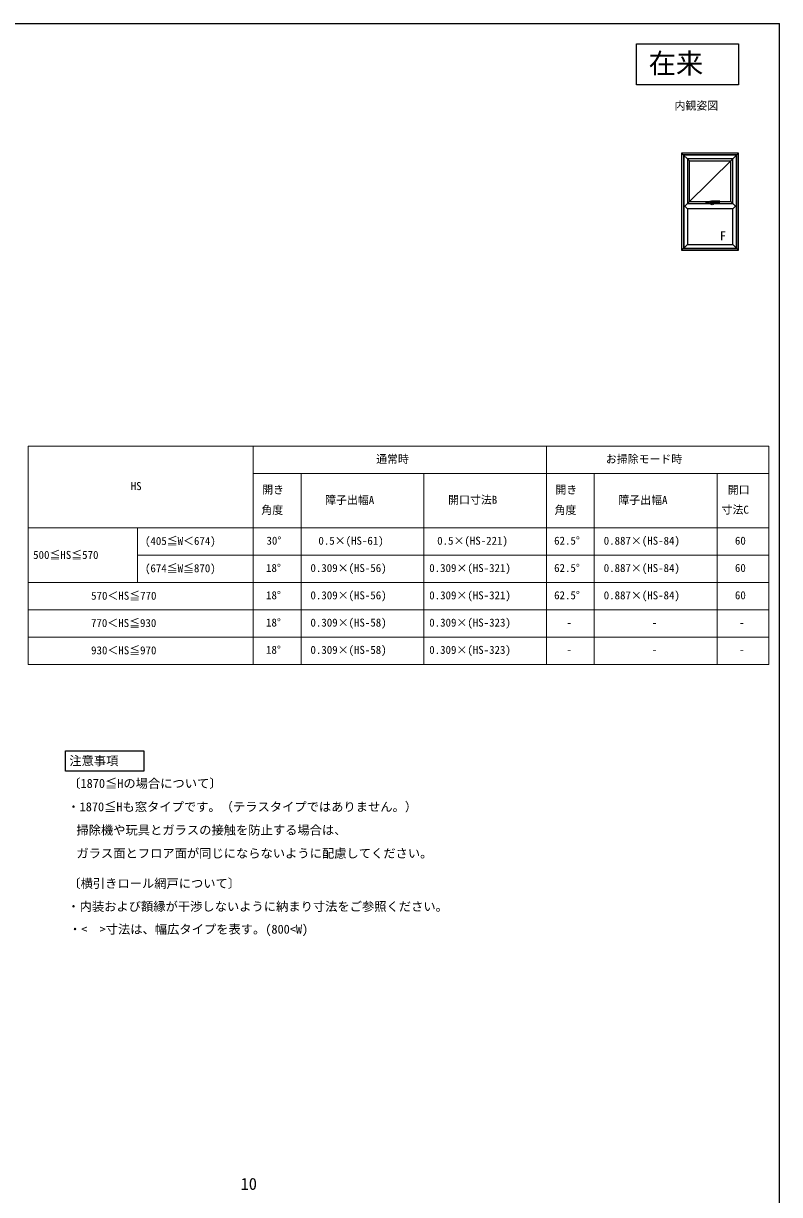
# Model space of a CAD drawing. Units: millimetres, scale not verified. Extents: x -525 to 525, y -783 to 778.
# Drawn here: x -29 to 525, y -111 to 747 of the extents above; entities that cross this region are included whole.
import ezdxf
from ezdxf.enums import TextEntityAlignment as Align

# ---------------------------------------------------------------- set-up
doc = ezdxf.new("R2010")
doc.units = ezdxf.units.MM
doc.header["$LTSCALE"] = 4
doc.header["$PDMODE"] = 32
doc.header["$PDSIZE"] = 2
doc.layers.add('0-1_TABLE1', color=7, linetype='Continuous', lineweight=18)
for name, color, linetype in [('0-2_USER1', 3, 'Continuous'), ('0-7_YKK_A1', 4, 'Continuous'), ('0-8_YKK_D', 6, 'Continuous'), ('0-9_YKK_ZWAK', 7, 'Continuous')]:
    doc.layers.add(name, color=color, linetype=linetype)
doc.styles.add('ＭＳ ゴシック', font='')
doc.styles.get('ＭＳ ゴシック').set_extended_font_data('MS Gothic')

msp = doc.modelspace()

# ---------------------------------------------------------------- linework, layer by layer
at = {"layer": '0-1_TABLE1'}
for p, q in [((-25.818, 437.507), (517.182, 437.507)), ((-25.818, 437.507), (-25.818, 277.507)), ((354.182, 437.507), (354.182, 277.507)), ((139.182, 417.507), (517.182, 417.507)), ((174.182, 417.507), (174.182, 277.507)), ((264.182, 417.507), (264.182, 277.507)), ((389.182, 417.507), (389.182, 277.507)), ((479.182, 417.507), (479.182, 277.507)), ((-25.818, 377.507), (517.182, 377.507)), ((54.182, 377.507), (54.182, 337.507)), ((54.182, 357.507), (517.182, 357.507)), ((-25.818, 317.507), (517.182, 317.507)), ((-25.818, 297.507), (517.182, 297.507)), ((-25.818, 277.507), (517.182, 277.507))]:
    msp.add_line(p, q, dxfattribs=at)
for points in [[(139.182, 437.507), (139.182, 417.507), (139.182, 377.507), (139.182, 277.507)], [(517.182, 437.507), (517.182, 417.507), (517.182, 277.507)], [(-25.818, 337.507), (139.182, 337.507), (517.182, 337.507)]]:
    msp.add_lwpolyline(points, dxfattribs=at)
at = {"layer": '0-2_USER1'}
for points in [[(420, 732.3), (495, 732.3), (495, 702.3), (420, 702.3)], [(1.589, 199.224), (1.589, 214.224), (58.829, 214.224), (58.829, 199.224), (2.589, 199.224)]]:
    msp.add_lwpolyline(points, close=True, dxfattribs=at)
at = {"layer": '0-7_YKK_A1'}
for p, q in [((453.2, 652.3), (459, 646.5)), ((489.2, 648.1), (457.4, 648.1)), ((457.4, 615.2), (490.8, 648.1)), ((459, 616.8), (459, 646.5)), ((459, 646.5), (489.2, 646.5)), ((495, 652.3), (489.2, 646.5)), ((489.2, 616.8), (489.2, 646.5)), ((453.2, 613.25), (453.2, 581)), ((454.6, 613.25), (454.6, 582.4)), ((454.8, 613.25), (454.8, 582.6)), ((455.45, 613.25), (457.4, 615.2)), ((455.45, 613.25), (457.4, 611.3)), ((457.4, 615.2), (459, 616.8)), ((457.4, 615.2), (489.2, 615.2)), ((459, 616.8), (475.085, 616.8)), ((471.2, 615.96), (471.2, 615.36)), ((471.217, 615.377), (471.217, 615.943)), ((472.65, 616.01), (471.25, 616.01)), ((471.25, 615.31), (472.65, 615.31)), ((471.267, 615.993), (472.633, 615.993)), ((472.633, 615.327), (471.267, 615.327)), ((471.695, 615.811), (471.455, 615.669)), ((471.695, 615.509), (471.455, 615.651)), ((471.71, 615.518), (471.71, 615.802)), ((472.19, 615.518), (472.19, 615.802)), ((472.205, 615.811), (472.445, 615.669)), ((472.205, 615.509), (472.445, 615.651)), ((472.683, 615.943), (472.683, 615.377)), ((472.7, 615.36), (472.7, 615.96)), ((473.85, 616.7), (473.85, 615.4)), ((473.896, 616.25), (473.896, 616.655)), ((473.902, 616.25), (473.896, 616.25)), ((473.902, 615.85), (473.896, 615.85)), ((473.896, 615.445), (473.896, 615.85)), ((475.078, 616.75), (473.9, 616.75)), ((473.9, 615.35), (477.3, 615.35)), ((473.902, 616.25), (473.902, 615.85)), ((474.675, 616.705), (473.946, 616.705)), ((474.675, 615.395), (473.946, 615.395)), ((474.675, 616.75), (474.675, 615.395)), ((474.675, 615.35), (474.675, 616.726)), ((475.05, 616.347), (475.05, 616.05)), ((475.166, 616.095), (475.186, 616.186)), ((475.186, 616.186), (475.207, 616.274)), ((481.05, 616.99), (475.19, 616.99)), ((475.312, 616.473), (475.292, 616.45)), ((476.525, 615.35), (476.525, 616.389)), ((476.549, 616.39), (481.05, 616.39)), ((476.745, 616.206), (476.777, 616.206)), ((476.745, 616.206), (476.789, 616.131)), ((476.745, 615.888), (477.07, 615.888)), ((476.756, 616.036), (476.756, 616.019)), ((476.756, 616.019), (476.8, 616.019)), ((476.777, 616.206), (476.805, 616.159)), ((476.905, 615.894), (476.787, 615.894)), ((476.789, 616.09), (476.789, 616.131)), ((476.789, 616.09), (476.82, 616.09)), ((476.795, 615.951), (476.795, 615.948)), ((476.8, 616.022), (476.8, 616.019)), ((476.832, 616.206), (476.805, 616.159)), ((476.809, 615.933), (476.859, 615.933)), ((476.848, 616.037), (476.814, 616.037)), ((476.864, 616.206), (476.82, 616.131)), ((476.82, 616.09), (476.82, 616.131)), ((476.832, 616.206), (476.864, 616.206)), ((476.846, 615.965), (476.846, 616.001)), ((476.859, 616.026), (476.859, 615.933)), ((476.865, 616.206), (476.895, 616.206)), ((476.865, 616.206), (476.865, 616.09)), ((476.865, 616.09), (476.895, 616.09)), ((476.895, 616.159), (476.927, 616.206)), ((476.895, 616.206), (476.895, 616.159)), ((476.895, 616.133), (476.895, 616.09)), ((476.895, 616.133), (476.928, 616.133)), ((476.905, 615.894), (476.905, 616.032)), ((476.925, 616.072), (477.032, 616.072)), ((476.925, 615.894), (476.925, 616.072)), ((476.925, 615.894), (476.971, 615.894)), ((476.927, 616.206), (476.962, 616.206)), ((476.962, 616.206), (476.93, 616.159)), ((476.938, 616.159), (476.93, 616.159)), ((476.93, 616.131), (476.93, 616.09)), ((476.971, 615.894), (476.971, 616.035)), ((477.017, 616.035), (476.971, 616.035)), ((476.973, 616.206), (477.003, 616.206)), ((476.973, 616.206), (476.973, 616.09)), ((476.973, 616.09), (477.003, 616.09)), ((476.982, 615.98), (476.982, 615.94)), ((477.017, 615.98), (476.982, 615.98)), ((477.032, 615.94), (476.982, 615.94)), ((477.003, 616.206), (477.003, 616.159)), ((477.003, 616.159), (477.035, 616.206)), ((477.003, 616.133), (477.003, 616.09)), ((477.003, 616.133), (477.035, 616.133)), ((477.035, 616.206), (477.07, 616.206)), ((477.07, 616.206), (477.038, 616.159)), ((477.046, 616.159), (477.038, 616.159)), ((477.038, 616.131), (477.038, 616.09)), ((477.038, 616.09), (477.067, 616.09)), ((477.067, 616.09), (477.067, 616.138)), ((477.07, 615.888), (477.07, 616.213)), ((477.298, 615.85), (477.304, 615.85)), ((477.304, 616.25), (477.304, 616.39)), ((477.304, 615.445), (477.304, 615.85)), ((477.35, 616.39), (477.35, 615.4)), ((481.05, 616.39), (481.05, 616.99)), ((481.1, 616.94), (481.1, 616.44)), ((481.1, 616.8), (489.2, 616.8)), ((490.8, 615.2), (489.2, 616.8)), ((492.75, 613.25), (490.8, 615.2)), ((492.75, 613.25), (490.8, 611.3)), ((492.75, 613.25), (490.8, 611.3)), ((495, 614.1), (495.032, 614.1)), ((495, 612.4), (495.032, 612.4)), ((453.2, 581), (457.4, 585.2)), ((495, 581), (490.8, 585.2))]:
    msp.add_line(p, q, dxfattribs=at)
for points in [[(495, 613.25), (495, 652.3), (453.2, 652.3), (453.2, 613.25)], [(493.6, 613.25), (493.6, 650.9), (454.6, 650.9), (454.6, 613.25)], [(493.4, 613.25), (493.4, 650.7), (454.8, 650.7), (454.8, 613.25)], [(453.2, 581), (495, 581), (495, 613.25)], [(454.6, 582.4), (493.6, 582.4), (493.6, 613.25)], [(454.8, 582.6), (493.4, 582.6), (493.4, 613.25)], [(475.108, 616.907), (475.104, 616.896), (475.101, 616.885), (475.097, 616.867), (475.085, 616.794), (475.074, 616.716), (475.065, 616.631), (475.059, 616.54), (475.054, 616.446), (475.05, 616.347)], [(475.108, 616.907), (475.12, 616.936), (475.13, 616.953), (475.158, 616.981), (475.189, 616.99)], [(475.136, 615.65), (475.133, 615.719), (475.135, 615.829), (475.146, 615.964), (475.166, 616.096)], [(476.013, 615.602), (475.878, 615.581), (475.74, 615.567), (475.601, 615.563), (475.463, 615.566), (475.326, 615.578), (475.177, 615.602)], [(475.192, 616.99), (475.225, 616.982), (475.267, 616.954), (475.312, 616.907)], [(475.207, 616.274), (475.217, 616.308), (475.228, 616.339), (475.24, 616.368), (475.253, 616.394), (475.271, 616.424), (475.292, 616.45)], [(475.312, 616.907), (475.329, 616.882), (475.356, 616.819), (475.365, 616.784), (475.371, 616.746), (475.374, 616.705), (475.374, 616.669), (475.371, 616.634), (475.359, 616.572), (475.351, 616.547), (475.338, 616.515), (475.312, 616.473)], [(476.525, 616.389), (476.525, 615.395), (477.254, 615.395)], [(477.07, 616.213), (476.745, 616.213), (476.745, 615.888)], [(476.93, 616.09), (476.959, 616.09), (476.959, 616.138)], [(477.298, 615.85), (477.298, 616.25), (477.304, 616.25)]]:
    msp.add_lwpolyline(points, dxfattribs=at)
for points in [[(457.4, 615.2), (490.8, 615.2), (490.8, 648.1), (457.4, 648.1)], [(457.4, 585.2), (490.8, 585.2), (490.8, 611.3), (457.4, 611.3)]]:
    msp.add_lwpolyline(points, close=True, dxfattribs=at)
for centre, radius, start, end in [((471.25, 615.96), 0.05, 90, 180), ((471.25, 615.36), 0.05, 180, 270), ((471.267, 615.943), 0.05, 90, 180), ((471.267, 615.377), 0.05, 180, 270), ((471.95, 620.627), 4.692, 261.37854, 278.62146), ((471.95, 610.693), 4.692, 81.37854, 98.62146), ((471.46, 615.66), 0.01, 120.65558, 239.34442), ((471.7, 615.802), 0.01, 0, 120.65558), ((471.7, 615.518), 0.01, 239.34442, 0), ((472.2, 615.802), 0.01, 59.34442, 180), ((472.2, 615.518), 0.01, 180, 300.65558), ((472.44, 615.66), 0.01, 300.65558, 59.34442), ((472.633, 615.943), 0.05, 0, 90), ((472.633, 615.377), 0.05, 270, 0), ((472.65, 615.96), 0.05, 0, 90), ((472.65, 615.36), 0.05, 270, 0), ((473.9, 616.7), 0.05, 90, 180), ((473.9, 615.4), 0.05, 180, 270), ((473.946, 616.655), 0.05, 90, 180), ((473.946, 615.445), 0.05, 180, 270), ((477.575, 616.05), 2.525, 180, 190.64929), ((475.143, 615.592), 0.05, 190.64929, 259.35071), ((475.6, 618.025), 2.525, 259.35071, 280.64929), ((475.186, 615.651), 0.05, 180.58522, 260.22176), ((476.005, 615.652), 0.05, 279.35046, 332.52377), ((475.255, 616.042), 0.895, 332.52377, 357.71301), ((476.057, 615.592), 0.05, 280.64929, 349.35071), ((473.625, 616.05), 2.525, 349.35071, 359.19506), ((476.549, 615.99), 0.4, 90, 177.71301), ((476.822, 615.948), 0.0713, 153.38654, 215.68534), ((476.791, 616.036), 0.0356, 105.46601, 180), ((476.793, 615.962), 0.0392, 97.60411, 153.38654), ((476.787, 615.923), 0.0285, 215.68534, 270), ((476.83, 615.894), 0.183, 76.17284, 105.46601), ((476.818, 615.774), 0.229, 82.84733, 97.60411), ((476.809, 615.951), 0.0143, 100.87572, 180), ((476.809, 615.948), 0.0143, 180, 270), ((476.814, 616.022), 0.0143, 90, 180), ((476.827, 615.858), 0.109, 79.61114, 100.87572), ((476.848, 616.026), 0.0107, 0, 90), ((476.864, 616.032), 0.041, 0, 76.17284), ((476.928, 616.131), 0.0023, 0, 90), ((476.938, 616.138), 0.0209, 0, 90), ((477.017, 616.022), 0.0125, 4.00063, 90), ((477.017, 615.992), 0.0125, 270, 356.44449), ((476.788, 616.006), 0.242, 356.44449, 4.00063), ((477.032, 616.033), 0.0392, 6.24013, 90), ((477.032, 615.98), 0.0392, 270, 353.75987), ((477.035, 616.131), 0.0023, 0, 90), ((477.046, 616.138), 0.0209, 0, 90), ((476.788, 616.006), 0.285, 353.75987, 6.24013), ((477.254, 615.445), 0.05, 270, 0), ((477.3, 615.4), 0.05, 270, 0), ((481.05, 616.94), 0.05, 0, 90), ((481.05, 616.44), 0.05, 270, 0)]:
    msp.add_arc(centre, radius, start, end, dxfattribs=at)
msp.add_point((475.6, 615.35), dxfattribs=at)
at = {"layer": '0-9_YKK_ZWAK'}
msp.add_line((-525, 747.3), (525, 747.3), dxfattribs=at)
msp.add_lwpolyline([(-525, -782.7), (525, -782.7), (525, 747.3)], dxfattribs=at)

# ---------------------------------------------------------------- texts
at = {"layer": '0-1_TABLE1', "style": 'ＭＳ ゴシック'}
for s, p in [('通常時', (229.251, 423.279)), ('お掃除モード時', (397.637, 423.302)), ('HS', (49.319, 403.507)), ('開き', (145.705, 400.832)), ('開き', (360.705, 400.832)), ('開口', (487.001, 400.764)), ('障子出幅A', (191.819, 393.257)), ('開口寸法B', (282.023, 393.439)), ('障子出幅A', (406.819, 393.257)), ('角度', (145.046, 385.954)), ('角度', (360.046, 385.954)), ('寸法C', (482.478, 386.204)), ('(405≦W＜674)', (59.751, 363.302)), ('30°', (148.819, 363.507)), ('0.5×(HS-61)', (186.887, 363.461)), ('0.5×(HS-221)', (273.978, 363.461)), ('62.5°', (359.705, 363.507)), ('0.887×(HS-84)', (396.069, 363.461)), ('60', (492.251, 363.507)), ('500≦HS≦570', (-22.227, 353.052)), ('(674≦W≦870)', (59.751, 343.302)), ('18°', (148.501, 343.507)), ('0.309×(HS-56)', (181.069, 343.461)), ('0.309×(HS-321)', (268.16, 343.461)), ('62.5°', (359.705, 343.507)), ('0.887×(HS-84)', (396.069, 343.461)), ('60', (492.251, 343.507)), ('570＜HS≦770', (20.273, 323.143)), ('18°', (148.501, 323.507)), ('0.309×(HS-56)', (181.069, 323.461)), ('0.309×(HS-321)', (268.16, 323.461)), ('62.5°', (359.705, 323.507)), ('0.887×(HS-84)', (396.069, 323.461)), ('60', (492.251, 323.507)), ('770＜HS≦930', (20.182, 303.143)), ('18°', (148.501, 303.507)), ('0.309×(HS-58)', (181.069, 303.461)), ('0.309×(HS-323)', (268.16, 303.461)), ('-', (368.773, 303.507)), ('-', (431.273, 303.507)), ('-', (495.273, 303.507)), ('930＜HS≦970', (20.251, 283.143)), ('18°', (148.501, 283.507)), ('0.309×(HS-58)', (181.069, 283.461)), ('0.309×(HS-323)', (268.16, 283.461)), ('-', (368.773, 283.507)), ('-', (431.273, 283.507)), ('-', (495.273, 283.507))]:
    msp.add_text(s, height=5.865, dxfattribs=at).set_placement(p, align=Align.BOTTOM_LEFT)
at = {"layer": '0-2_USER1', "style": 'ＭＳ ゴシック'}
for s, height, p in [('在来', 14.66, (429, 706.3)), ('内観姿図', 5.865, (448, 682.3)), ('注意事項', 6.598, (4.284, 201.612)), ('〔1870≦Hの場合について〕', 6.598, (3.517, 185.027)), ('・1870≦Hも窓タイプです。（テラスタイプではありません。）', 6.598, (2.852, 167.88)), (' 掃除機や玩具とガラスの接触を防止する場合は、', 6.598, (5, 150.834)), (' ガラス面とフロア面が同じにならないように配慮してください。', 6.598, (5, 133.789)), ('〔横引きロール網戸について〕', 6.598, (3.517, 111.715)), ('・内装および額縁が干渉しないように納まり寸法をご参照ください。', 6.598, (2.852, 94.823)), ('・<\u3000>寸法は、幅広タイプを表す。(800<W)', 6.598, (3.997, 78.156))]:
    msp.add_text(s, height=height, dxfattribs=at).set_placement(p, align=Align.BOTTOM_LEFT)
at = {"layer": '0-7_YKK_A1', "style": 'ＭＳ ゴシック'}
msp.add_text('F', height=6.598, dxfattribs=at).set_placement((481.257, 586.258), align=Align.BOTTOM_LEFT)
at = {"layer": '0-8_YKK_D', "style": 'ＭＳ ゴシック'}
msp.add_text('10', height=8.798, dxfattribs=at).set_placement((129.862, -110.243), align=Align.BOTTOM_LEFT)

doc.saveas('drawing.dxf')
